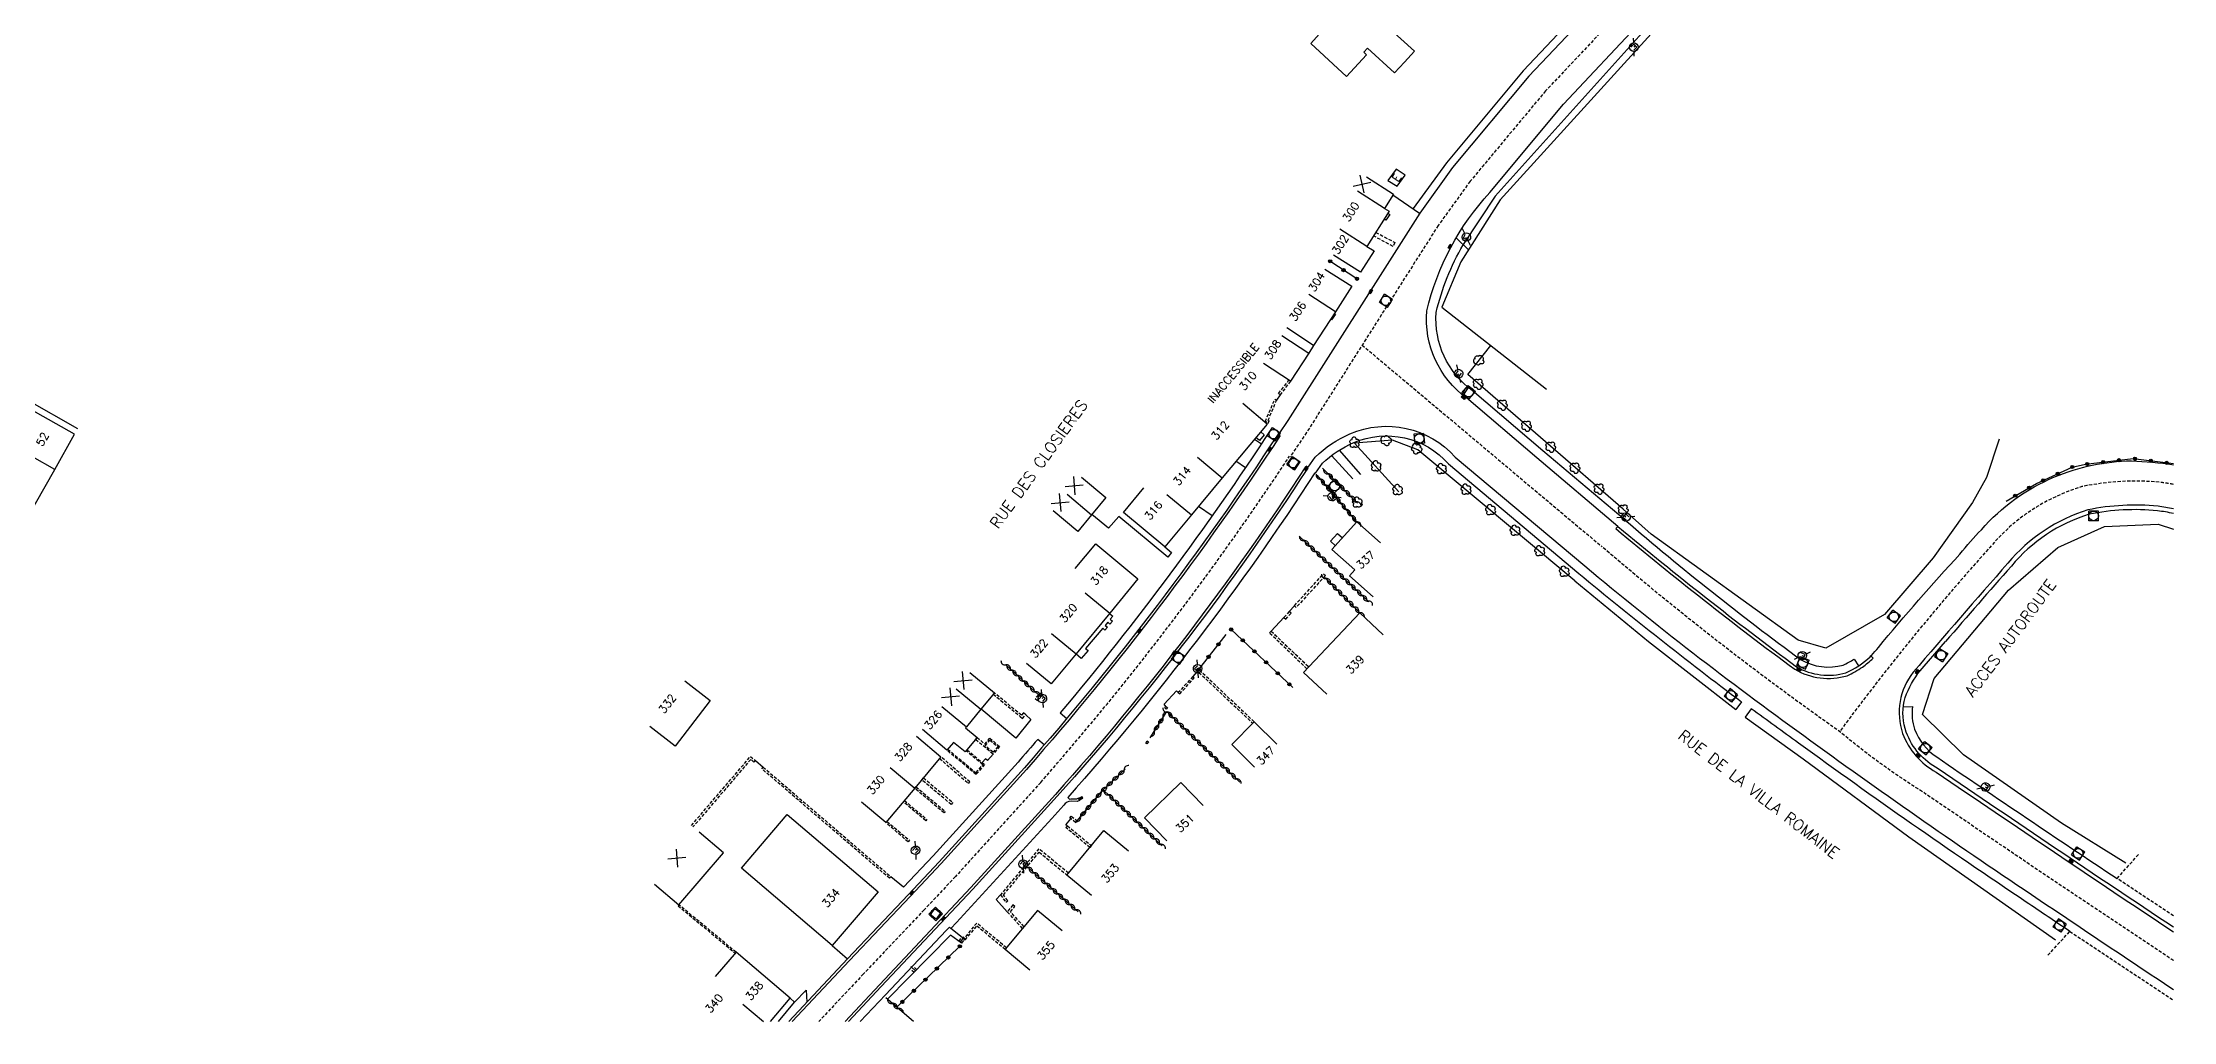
# Model space of a CAD drawing. Header units: millimetres. Extents: x 153000 to 154001, y 120000 to 121000.
# Drawn here: x 153667.2 to 154000, y 120000 to 120152.9 of the extents above; entities that cross this region are included whole.
import ezdxf
from ezdxf.enums import TextEntityAlignment as Align

# ---------------------------------------------------------------- set-up
doc = ezdxf.new("R2010")
doc.units = ezdxf.units.MM
doc.linetypes.add('DASHED', pattern=[0.75, 0.5, -0.25])
doc.layers.get('0').update_dxf_attribs({"linetype": 'CONTINUOUS'})
for name, color, linetype in [('W0001', 6, 'DASHED'), ('W0008', 7, 'CONTINUOUS'), ('W0100', 7, 'CONTINUOUS'), ('W0112', 1, 'DASHED'), ('W0211', 2, 'CONTINUOUS'), ('W0300', 7, 'CONTINUOUS'), ('W0302', 3, 'CONTINUOUS'), ('W0310', 3, 'CONTINUOUS'), ('W0322', 7, 'CONTINUOUS'), ('W0330', 7, 'CONTINUOUS'), ('W0334', 7, 'CONTINUOUS'), ('W0400', 7, 'CONTINUOUS'), ('W0420', 7, 'CONTINUOUS'), ('W0471', 7, 'CONTINUOUS'), ('W0984', 7, 'CONTINUOUS'), ('W0989', 7, 'CONTINUOUS'), ('W0991', 7, 'CONTINUOUS'), ('W1102', 7, 'CONTINUOUS')]:
    doc.layers.add(name, color=color, linetype=linetype)
doc.styles.get("Standard").update_dxf_attribs({"font": 'romans.shx', "width": 0.85})

# ---------------------------------------------------------------- blocks, each defined once
blk = doc.blocks.new('t322o')
at = {"color": 0, "linetype": 'Continuous'}
for radius in [0.25, 0.15]:
    blk.add_circle((0, 0), radius, dxfattribs=at)
blk = doc.blocks.new('T420')
for p, q in [((0.75, 0.75), (-0.75, 0.75)), ((-0.75, 0.75), (-0.75, -0.75)), ((0.75, 0.75), (0.75, -0.75)), ((0.75, -0.75), (-0.75, -0.75))]:
    blk.add_line(p, q)
blk.add_ellipse((0, 0), major_axis=(-0.53, 0.53), ratio=1, start_param=3.926991, end_param=10.210176)
blk = doc.blocks.new('T471')
for p, q in [((-0.333334, 0.333334), (-0.333334, -0.333334)), ((-0.333334, 0.333334), (0.333334, 0.333334)), ((-0.333334, 0), (0, 0)), ((0.500001, 0.500001), (1.000002, 1.000002)), ((-0.500001, -0.500001), (-1.000002, -1.000002)), ((-0.333334, -0.333334), (0.333334, -0.333334))]:
    blk.add_line(p, q)
blk.add_ellipse((0, 0), major_axis=(0.471405, 0.471405), ratio=1, start_param=5.4977871438, end_param=11.780972451)
blk = doc.blocks.new('T400')
for p, q in [((-0.15, 0.3), (0.15, 0.3)), ((-0.15, -0.25), (-0.15, 0.3)), ((-0.15, 0.15), (0.15, 0.15)), ((-0.15, 0), (0.15, 0)), ((0.15, 0.3), (0.15, -0.25)), ((-0.15, -0.15), (0.15, -0.15)), ((-0.15, -0.25), (-0.15, -0.3)), ((-0.15, -0.3), (0.15, -0.3)), ((0.15, -0.3), (0.15, -0.25))]:
    blk.add_line(p, q)
blk = doc.blocks.new('t211o')
at = {"color": 0, "linetype": 'Continuous'}
for p, q in [((-0.29, 0.5), (-0.29, 0)), ((0, 1), (0, 0)), ((0.29, 0.5), (0.29, 0))]:
    blk.add_line(p, q, dxfattribs=at)
blk = doc.blocks.new('t310o')
at = {"color": 0, "linetype": 'Continuous'}
for centre, start, end in [((-0.5, 0.38), 216.8699, 323.1304), ((0.5, -0.37), 36.8699, 143.1303)]:
    blk.add_arc(centre, 0.625, start, end, dxfattribs=at)
blk = doc.blocks.new('t991o')
at = {"color": 0, "linetype": 'Continuous'}
for p, q in [((-1, 1), (1, -1)), ((-1, -1), (1, 1))]:
    blk.add_line(p, q, dxfattribs=at)
blk = doc.blocks.new('T300')
for p, q in [((-0.8, 0.51), (-0.86, 0.34)), ((-0.86, 0.34), (-0.86, 0.17)), ((-0.86, 0.17), (-0.74, 0.06)), ((-0.69, 0.63), (-0.8, 0.51)), ((-0.8, -0.06), (-0.74, 0.06)), ((-0.74, 0.06), (-0.69, 0.11)), ((-0.57, 0.69), (-0.69, 0.63)), ((-0.46, 0.69), (-0.57, 0.69)), ((-0.29, 0.63), (-0.46, 0.69)), ((-0.29, 0.63), (-0.17, 0.74)), ((-0.23, 0.57), (-0.29, 0.63)), ((-0.17, 0.74), (-0.06, 0.8)), ((-0.06, 0.8), (0.06, 0.8)), ((0.06, 0.8), (0.23, 0.74)), ((0.23, 0.74), (0.34, 0.63)), ((0.34, 0.63), (0.4, 0.51)), ((0.46, 0.46), (0.34, 0.46)), ((0.4, 0.51), (0.4, 0.46)), ((0.57, 0.4), (0.46, 0.46)), ((0.57, 0.4), (0.69, 0.29)), ((0.69, 0.29), (0.74, 0.17)), ((0.74, 0.06), (0.69, -0.17)), ((0.74, 0.17), (0.74, 0.06)), ((-0.8, -0.17), (-0.8, -0.06)), ((-0.8, -0.23), (-0.8, -0.17)), ((-0.74, -0.34), (-0.8, -0.23)), ((-0.69, -0.4), (-0.74, -0.34)), ((-0.51, -0.46), (-0.69, -0.4)), ((-0.4, -0.46), (-0.51, -0.46)), ((-0.4, -0.46), (-0.34, -0.46)), ((-0.34, -0.46), (-0.34, -0.4)), ((-0.34, -0.51), (-0.34, -0.46)), ((-0.29, -0.63), (-0.34, -0.51)), ((-0.17, -0.74), (-0.29, -0.63)), ((-0.06, -0.8), (-0.17, -0.74)), ((0.06, -0.8), (-0.06, -0.8)), ((0.17, -0.74), (0.06, -0.8)), ((0.23, -0.69), (0.17, -0.74)), ((0.29, -0.46), (0.23, -0.46)), ((0.29, -0.63), (0.23, -0.69)), ((0.46, -0.4), (0.29, -0.46)), ((0.34, -0.51), (0.29, -0.63)), ((0.34, -0.51), (0.34, -0.46)), ((0.57, -0.34), (0.46, -0.4)), ((0.63, -0.29), (0.57, -0.34)), ((0.69, -0.17), (0.63, -0.29))]:
    blk.add_line(p, q)

msp = doc.modelspace()

# ---------------------------------------------------------------- linework, layer by layer
at = {"layer": 'W0001'}
for points in [[(154000, 120252.01), (153992.28, 120243.33), (153981.42, 120231.03), (153966.32, 120214), (153946.01, 120191.96), (153914.53, 120158.65), (153901.94, 120145.31), (153890.16, 120131.2), (153885.17, 120124.29), (153877.92, 120112.9), (153864.6, 120091.94), (153862.08, 120088.19)], [(153873.29, 120105.62), (153910.66, 120074.21)]]:
    msp.add_lwpolyline(points, dxfattribs=at)
msp.add_lwpolyline([(153861.96, 120088.27, -0.034164), (153823.1, 120037.33), (153809.77, 120022.61), (153804.89, 120017.42), (153795.41, 120007.42), (153788.44, 120000, 0.024524)], format="xyb", dxfattribs=at)
at = {"layer": 'W0001', "flags": 128}
for points in [[(154000, 120083.86, 0.013361), (153998.03, 120084.17, 0.077002), (153985.72, 120083.51, 0.146214), (153971.32, 120074.01, 0.023835), (153947.87, 120045.26)], [(154000, 120009.51, 0.000026), (153999.31, 120009.96, -0.003521), (153960.97, 120035.76, -0.035589), (153947.87, 120045.26, -0.024192), (153910.66, 120074.21)]]:
    msp.add_lwpolyline(points, format="xyb", dxfattribs=at)
at = {"layer": 'W0008'}
for points in [[(153913.25, 120077.29), (153900.56, 120087.99), (153889.58, 120097.36, -0.260658), (153883.4, 120110.95, -0.129809), (153893.24, 120129.44), (153904.76, 120143.25), (153916.87, 120156.15), (153948.44, 120189.47), (153968.17, 120210.88), (153984.45, 120229.17), (153995.42, 120241.58), (154000, 120246.74)], [(153860.51, 120091.51, -0.035175), (153820.85, 120039.34), (153807.55, 120024.66), (153802.69, 120019.5), (153793.21, 120009.5), (153784.29, 120000, 0.024536)], [(153864.85, 120086.57), (153865.96, 120088.13, -0.093088), (153871.38, 120091.75, -0.322596), (153887.83, 120088.13), (153908.07, 120071.12)], [(153864.45, 120086.62, -0.038328), (153825.38, 120035.41), (153812.18, 120020.9), (153797.9, 120005.73), (153792.55, 120000, 0.027439)]]:
    msp.add_lwpolyline(points, format="xyb", dxfattribs=at)
msp.add_lwpolyline([(153937.94, 120188.48), (153912.01, 120161.04), (153899.34, 120147.61), (153887.42, 120133.33), (153882.29, 120126.24), (153874.99, 120114.76), (153861.69, 120093.84), (153860.28, 120091.74)], dxfattribs=at)
at = {"layer": 'W0008', "flags": 128}
for points in [[(153913.25, 120077.29), (153912.9, 120076.95, 0.014102), (153940.87, 120054.98, 0.204683), (153949.03, 120053.98, 0.050231), (153951.42, 120055.34, 0.053699), (153953.1, 120056.73), (153952.76, 120057.08), (153952.83, 120057.16, 0.030894), (153953.92, 120058.38, -0.013563), (153966.66, 120072.99, -0.024867), (153970.02, 120076.79, -0.113564), (153981.42, 120085.02, -0.095383), (153993.45, 120087.54, -0.029275), (154000, 120086.93, -0.029275)], [(154000, 120080.04, 0.018123), (153997.6, 120080.45, 0.075519), (153986.65, 120079.88, 0.145077), (153974.16, 120071.57, 0.002693), (153959.35, 120054.52, 0.252431), (153957.71, 120044.95, 0.17828), (153962.94, 120038.94, 0.003407), (154000, 120014, 0.003407)], [(153908.07, 120071.12, 0.017814), (153942.28, 120044.63, 0.010331), (153977.82, 120019.83, 0.001698), (154000, 120004.98, 0.001698)]]:
    msp.add_lwpolyline(points, format="xyb", dxfattribs=at)
at = {"layer": 'W0100'}
for points in [[(153865.26, 120152.71), (153870.84, 120147.55), (153873.98, 120150.94), (153873.54, 120151.34), (153874.11, 120151.96), (153878.35, 120148.11), (153879.9, 120149.82), (153881.45, 120151.52), (153877.21, 120155.38), (153877.78, 120156), (153878.22, 120155.6), (153881.3, 120159.05), (153875.53, 120164.21)], [(153878.74, 120130.41), (153880.02, 120132.16), (153878.61, 120133.07), (153877.33, 120131.32)], [(153672.2, 120091.68), (153665.23, 120095.63), (153662.12, 120090.14), (153659.11, 120084.83), (153656.11, 120079.52), (153653, 120074.03), (153659.96, 120070.08), (153663.07, 120075.57), (153666.08, 120080.88), (153669.09, 120086.19)], [(153783.49, 120032.29), (153797.69, 120020.24), (153790.54, 120011.86), (153776.34, 120023.91)]]:
    msp.add_lwpolyline(points, close=True, dxfattribs=at)
for points in [[(153873.98, 120131.88), (153878.21, 120129.21), (153876.79, 120126.97), (153877.5, 120126.52), (153874.05, 120121.03), (153875.16, 120120.33), (153873.06, 120117), (153868.83, 120119.66)], [(153867.46, 120117.49), (153871.69, 120114.83), (153869.15, 120110.79), (153865.69, 120105.54), (153861.52, 120108.29)], [(153860.77, 120107.11), (153864.96, 120104.38), (153862.1, 120099.99), (153857.91, 120102.72)], [(153858.47, 120093.28), (153851.42, 120084.9), (153846.62, 120079.11), (153842.48, 120074.11), (153836.02, 120079.49), (153839.22, 120083.33)], [(153829.45, 120085.01), (153833.28, 120081.79), (153831.02, 120079.12), (153828.9, 120076.53), (153825.04, 120079.71)], [(153875.04, 120066.28), (153871.3, 120069.6), (153872.13, 120070.53), (153868.58, 120073.68), (153872.45, 120078.03), (153876.18, 120074.71)], [(153828.48, 120070.73), (153831.68, 120074.58), (153838.28, 120069.1), (153833.88, 120063.76), (153828.61, 120057.4), (153824.71, 120052.71), (153820.87, 120055.91)], [(153867.8, 120051.08), (153864.16, 120054.51), (153872.95, 120063.82), (153876.59, 120060.39)], [(153767.53, 120053.16), (153771.48, 120050.09), (153765.97, 120043), (153762.02, 120046.07)], [(153812, 120054.49), (153815.86, 120051.31), (153813.76, 120048.77), (153811.48, 120045.99), (153811.34, 120045.82), (153813.15, 120044.33), (153811.31, 120042.08), (153809.48, 120043.57), (153808.45, 120042.34), (153804.62, 120045.56)], [(153856.48, 120039.72), (153852.92, 120043.23), (153856.42, 120046.79), (153859.98, 120043.28)], [(153803.68, 120044.52), (153807.51, 120041.31), (153803.43, 120036.43), (153798.91, 120031.04), (153795.08, 120034.25)], [(153842.77, 120028.19), (153839.29, 120031.78), (153844.98, 120037.3), (153848.46, 120033.71)], [(153762.79, 120021.45), (153766.59, 120018.2), (153773.52, 120026.31), (153769.72, 120029.56)], [(153831.03, 120019.65), (153827.19, 120022.84), (153832.97, 120029.81), (153836.82, 120026.62)], [(153826.44, 120014.14), (153822.6, 120017.34), (153817.54, 120011.27), (153821.38, 120008.07)], [(153780.87, 120000), (153783.94, 120003.64), (153775.5, 120010.81), (153772.26, 120007)]]:
    msp.add_lwpolyline(points, dxfattribs=at)
at = {"layer": 'W0112'}
for p, q in [((153864.87, 120055.4), (153859.07, 120060.96)), ((153812.88, 120044.01), (153813.15, 120044.33)), ((153813.15, 120044.33), (153814.38, 120043.28))]:
    msp.add_line(p, q, dxfattribs=at)
for points in [[(153875.43, 120123.22), (153878.39, 120121.64), (153878.12, 120121.03), (153875.07, 120122.66)], [(153862.1, 120099.99), (153860.49, 120097.86), (153860.25, 120098.05), (153861.86, 120100.17)], [(153858.25, 120093.47), (153858.34, 120093.63), (153858.18, 120093.71), (153859.65, 120097.15), (153859.92, 120097.04), (153858.57, 120093.86), (153858.77, 120093.77), (153858.48, 120093.27)], [(153814.38, 120043.28), (153815.12, 120044.22), (153816.66, 120042.94), (153815.66, 120041.75), (153812.88, 120044.01)], [(153768.53, 120030.58), (153777.76, 120041.38), (153778.52, 120040.75), (153778.3, 120040.5), (153777.8, 120040.92), (153768.78, 120030.36)], [(154000, 120016.46), (153991.22, 120022.31), (153994.56, 120026.09)], [(153980.4, 120010.32), (153983.82, 120014.06), (154000, 120003.3)]]:
    msp.add_lwpolyline(points, dxfattribs=at)
for points in [[(153867.55, 120069.62), (153863, 120064.66), (153862.71, 120064.92), (153867.26, 120069.89)], [(153861.9, 120064.02), (153861.08, 120063.07), (153861.38, 120062.81), (153862.19, 120063.77)], [(153864.66, 120055.05), (153858.8, 120060.68), (153859.07, 120060.96), (153864.93, 120055.33)], [(153856.42, 120046.79), (153847.77, 120054.95), (153847.46, 120054.6), (153847.7, 120054.39), (153847.79, 120054.5), (153856.2, 120046.56)], [(153846.85, 120053.87), (153844.58, 120051.34), (153844.81, 120051.13), (153847.08, 120053.66)], [(153815.68, 120051.1), (153819.89, 120047.6), (153820.25, 120047.29), (153820.77, 120047.89), (153820.41, 120048.2), (153820.07, 120047.81), (153815.86, 120051.31)], [(153822.72, 120051.02), (153822.21, 120050.41), (153822.58, 120050.1), (153823.09, 120050.71)], [(153823.06, 120050.74), (153823.3, 120051.04), (153823.01, 120051.28), (153822.76, 120050.99)], [(153842.46, 120048.98), (153842.65, 120049.2), (153842.89, 120049), (153842.7, 120048.78)], [(153808.58, 120042.5), (153812.98, 120038.83), (153814.03, 120040.1), (153811.45, 120042.25), (153811.58, 120042.41), (153814.31, 120040.13), (153813, 120038.55), (153808.45, 120042.34)], [(153814.42, 120043.02), (153815.15, 120043.94), (153816.38, 120042.92), (153815.64, 120042.03)], [(153839.49, 120043.46), (153839.74, 120043.81), (153839.92, 120043.68), (153839.66, 120043.33)], [(153779.73, 120039.71), (153799.68, 120022.59), (153799.47, 120022.34), (153779.51, 120039.46)], [(153807.3, 120041.06), (153811.82, 120037.14), (153812.03, 120037.39), (153807.51, 120041.31)], [(153803.6, 120036.63), (153808.18, 120032.79), (153808, 120032.55), (153803.41, 120036.4)], [(153804.77, 120038.03), (153809.36, 120034.2), (153809.1, 120033.88), (153804.51, 120037.72)], [(153801.8, 120034.49), (153805.3, 120031.55), (153805.13, 120031.34), (153801.63, 120034.28)], [(153828.53, 120031.04), (153827.63, 120031.78), (153827.87, 120032.07), (153828.77, 120031.32)], [(153799.07, 120031.23), (153802.58, 120028.29), (153802.37, 120028.04), (153798.91, 120031.04)], [(153830.77, 120027.16), (153827.02, 120030.27), (153827.26, 120030.56), (153831.01, 120027.45)], [(153817.95, 120018.85), (153817.28, 120019.76), (153822.86, 120026.43), (153827.19, 120022.84), (153827.43, 120023.13), (153822.81, 120026.96), (153816.81, 120019.77), (153817.64, 120018.63)], [(153766.46, 120018.05), (153775.38, 120010.66), (153775.5, 120010.81), (153766.59, 120018.2)], [(153817.73, 120011.5), (153813.09, 120015.35), (153811.07, 120012.9), (153811.3, 120012.71), (153813.13, 120014.92), (153817.54, 120011.27)], [(153819.04, 120017.94), (153818.75, 120018.18), (153817.86, 120017.11), (153820.23, 120014.5), (153820.48, 120014.79), (153818.36, 120017.12)]]:
    msp.add_lwpolyline(points, close=True, dxfattribs=at)
at = {"layer": 'W0211'}
for points in [[(153968.25, 120206.66), (153948.24, 120187.26), (153917.97, 120155.44), (153894.09, 120128.87), (153889.05, 120121.3)], [(153810.74, 120012.2), (153809.02, 120013.47), (153799.17, 120003.46)], [(153811.07, 120012.9), (153809.04, 120014.5)]]:
    msp.add_lwpolyline(points, dxfattribs=at)
at = {"layer": 'W0302'}
for points in [[(153914.04, 120079.98), (153889.79, 120101.01), (153893.37, 120105.56)], [(153906.52, 120068.79), (153882.01, 120089.27), (153878.02, 120090.75), (153872.12, 120090.28), (153879.02, 120082.71)], [(153972.79, 120090.92), (153970.79, 120084.92), (153968.62, 120081.04), (153962.5, 120072.38), (153954.89, 120063.56), (153945.71, 120058.28), (153941.4, 120059.52), (153918.44, 120076.11), (153914.04, 120079.98)], [(153992.59, 120024.73), (153982.54, 120030.93), (153967.21, 120041.63), (153960.83, 120047.92), (153962.64, 120053.56), (153974.23, 120067.35), (153981.93, 120074.01), (153989.22, 120077.31), (153997.6, 120077.63), (154000, 120076.86)], [(153906.52, 120068.79), (153918.04, 120059.35), (153931.64, 120048.72)], [(153933.14, 120047.52), (153942.19, 120041), (153958.66, 120028.84), (153981.58, 120012.74)]]:
    msp.add_lwpolyline(points, dxfattribs=at)
at = {"layer": 'W0310'}
for points in [[(153872.45, 120078.03), (153866.26, 120085.29)], [(153867.09, 120086.38), (153872.58, 120080.94)], [(153874.33, 120065.53), (153863.46, 120075.8)], [(153872.95, 120063.82), (153867.38, 120069.44)], [(153817.62, 120055.68), (153822.74, 120050.99)], [(153840.18, 120044.28), (153842.79, 120048.38), (153854.18, 120037.35)], [(153828.51, 120031.02), (153832.87, 120036.15), (153836.29, 120039.39)], [(153842.07, 120027.44), (153832.87, 120036.15)], [(153828.93, 120017.13), (153820.88, 120024.22)], [(153803.23, 120000), (153798.92, 120003.67)]]:
    msp.add_lwpolyline(points, dxfattribs=at)
at = {"layer": 'W0322'}
for points in [[(153872.48, 120115.97), (153868.24, 120118.74)], [(153847.77, 120054.95), (153852.05, 120060.42)], [(153852.84, 120061.21), (153862.46, 120052.14)], [(153810.47, 120011.72), (153800.63, 120002.22)]]:
    msp.add_lwpolyline(points, dxfattribs=at)
at = {"layer": 'W0322', "flags": 128}
msp.add_lwpolyline([(153973.86, 120081.26), (153978.62, 120084.02), (153984.21, 120086.57), (153986.26, 120087.01), (153993.71, 120087.9), (154000, 120087.1)], dxfattribs=at)
at = {"layer": 'W0330'}
msp.add_lwpolyline([(154000, 120242.56), (153997.81, 120240.14), (153970.67, 120209.23), (153950.14, 120187.46), (153918.94, 120154.82), (153894.84, 120128.28), (153888.73, 120118.6), (153885.75, 120111.53), (153902.09, 120098.74)], dxfattribs=at)
at = {"layer": 'W0334'}
msp.add_line((153859.07, 120060.96), (153861.08, 120063.07), dxfattribs=at)
for points in [[(153936.68, 120188.94), (153911.11, 120161.88), (153898.42, 120148.43), (153886.45, 120134.09), (153881.27, 120126.94), (153881.22, 120126.86)], [(153882.23, 120126.16), (153878.09, 120129.03)], [(153877.32, 120126.22), (153877.63, 120126.02), (153876.98, 120125.1), (153876.71, 120125.27)], [(153887.97, 120122.35), (153889.91, 120120.47)], [(153868.99, 120110.55), (153869.12, 120110.47), (153868.52, 120109.56), (153868.39, 120109.64)], [(153865.69, 120105.54), (153864.96, 120104.38)], [(153889.09, 120097.73), (153889.91, 120099)], [(153672.69, 120092.55), (153664.86, 120096.99), (153663.69, 120094.94), (153659.43, 120097.35)], [(153860.49, 120097.86), (153859.92, 120097.04)], [(153857.45, 120092.07), (153857.98, 120091.62), (153857.25, 120090.74), (153856.71, 120091.19)], [(153856.49, 120090.93), (153857.57, 120090.21)], [(153868.52, 120088.37), (153871.83, 120084.73)], [(153873.08, 120085.42), (153869.74, 120089.21)], [(153855.05, 120086.44), (153853.58, 120087.47)], [(153842.48, 120074.11), (153843.53, 120073.22), (153842.94, 120072.49), (153835.3, 120078.86), (153833.69, 120077.01), (153831.07, 120079.17)], [(153847.74, 120080.47), (153849.89, 120078.99)], [(153869.13, 120074.28), (153868.34, 120074.99), (153869.44, 120076.21), (153869.44, 120076.21), (153870.23, 120075.51)], [(153861.9, 120064.02), (153862.71, 120064.92)], [(153833.83, 120063.71), (153834.34, 120063.29), (153833.96, 120062.8), (153834.3, 120062.52), (153833.91, 120062.03), (153833.56, 120062.33), (153833.17, 120061.85), (153833.53, 120061.56), (153833.11, 120061.09), (153832.78, 120061.4), (153830.11, 120058.22), (153830.48, 120057.9), (153829.41, 120056.65), (153828.6, 120057.39)], [(153842.65, 120049.2), (153842.38, 120049.52), (153844.29, 120051.61), (153844.58, 120051.34)], [(153847.46, 120054.6), (153846.85, 120053.87)], [(153820.77, 120047.89), (153821.57, 120047.12), (153819.2, 120044.25), (153813.77, 120048.78)], [(153815.66, 120041.75), (153814.8, 120040.74), (153814.47, 120040.99), (153813.97, 120040.41)], [(153778.52, 120040.75), (153779.73, 120039.71)], [(153827.59, 120034.71), (153827.3, 120034.96)], [(153827.23, 120030.52), (153827.02, 120030.68), (153827.81, 120031.63)], [(153816.81, 120019.77), (153816.14, 120019.02), (153817.86, 120017.11)], [(153790.54, 120011.86), (153792.93, 120009.79)], [(153782.13, 120000), (153784.64, 120002.98), (153783.94, 120003.64)], [(153784.64, 120002.98), (153786.46, 120004.89), (153786.56, 120003.01)]]:
    msp.add_lwpolyline(points, dxfattribs=at)
for points in [[(153914.35, 120078.29), (153901.52, 120089.12), (153890.5, 120098.51, -0.259589), (153884.86, 120110.72, -0.072312), (153889.06, 120121.29)], [(153860.17, 120091.73, -0.035174), (153820.55, 120039.61), (153807.25, 120024.94), (153802.4, 120019.77), (153792.91, 120009.77), (153783.74, 120000, 0.024537)], [(153859.06, 120092.46, -0.029708), (153826.15, 120048.19), (153827.16, 120047.31)], [(153866, 120085.62), (153867.1, 120087.16, -0.091125), (153871.97, 120090.38, -0.324878), (153886.79, 120087.06), (153907.15, 120069.95)], [(153864.79, 120086.4, -0.038329), (153825.68, 120035.15), (153812.47, 120020.63), (153798.19, 120005.46), (153793.09, 120000, 0.027439)], [(153865.91, 120085.67, -0.037767), (153827.3, 120034.96)], [(154000, 120014.71, -0.00338), (153963.25, 120039.45, -0.178688), (153958.27, 120045.15, -0.127366), (153957.93, 120049.98, -0.091668), (153960.11, 120054.31), (153964.42, 120059.31)], [(153823.65, 120043.17), (153822.62, 120044.04, -0.002522), (153819.55, 120040.5), (153806.27, 120025.84), (153801.66, 120020.94), (153799.68, 120022.59)], [(153827.59, 120034.71), (153827.8, 120034.76), (153828.72, 120034.74), (153828.96, 120034.86), (153829.13, 120034.52), (153828.8, 120034.36), (153827.84, 120034.39, 0.252382), (153826.71, 120033.78), (153824.85, 120031.69), (153809.93, 120015.45), (153809.04, 120014.5), (153808.82, 120014.69), (153808.33, 120014.17), (153798.85, 120004.17), (153794.91, 120000)]]:
    msp.add_lwpolyline(points, format="xyb", dxfattribs=at)
for points in [[(153862.42, 120088.17), (153861.62, 120086.99), (153862.65, 120086.18), (153863.48, 120087.39)], [(153806.56, 120017.62), (153807.46, 120016.93), (153806.76, 120015.96), (153805.87, 120016.66)]]:
    msp.add_lwpolyline(points, close=True, dxfattribs=at)
at = {"layer": 'W0334', "flags": 128}
for points in [[(153914.35, 120078.29, 0.018871), (153941.84, 120056.46, 0.198399), (153948.42, 120055.65, 0.040724), (153950.13, 120056.59), (153950.84, 120055.53)], [(154000, 120079.32, 0.019154), (153997.52, 120079.74, 0.074958), (153986.86, 120079.2, 0.145165), (153974.7, 120071.11, 0.003563), (153964.42, 120059.31)], [(153913.25, 120077.29, 0.01412), (153941.14, 120055.38, 0.203137), (153948.86, 120054.44, 0.085839), (153952.62, 120056.95), (153952.76, 120057.08)], [(153907.15, 120069.95, 0.012621), (153932.57, 120049.91), (153931.64, 120048.72)], [(153983.82, 120014.06, -0.000347), (153977.02, 120018.64, -0.010329), (153941.44, 120043.47, -0.00307), (153934.08, 120048.83), (153933.14, 120047.52)], [(153957.81, 120049.12), (153959.23, 120049.15, 0.10896), (153959.59, 120045.62, 0.160933), (153963.05, 120041.29, 0.004018), (153991.22, 120022.31)]]:
    msp.add_lwpolyline(points, format="xyb", dxfattribs=at)
at = {"layer": 'W1102'}
for p, q in [((153876.79, 120126.97), (153872.56, 120129.63)), ((153874.05, 120121.03), (153869.82, 120123.7)), ((153869.15, 120110.79), (153864.95, 120113.5)), ((153858.47, 120093.28), (153854.65, 120096.5)), ((153669.09, 120086.19), (153662.12, 120090.14)), ((153847.59, 120088.12), (153851.42, 120084.9)), ((153827.2, 120082.33), (153831.02, 120079.12)), ((153842.77, 120082.3), (153846.62, 120079.11)), ((153830.02, 120066.94), (153833.88, 120063.76)), ((153824.76, 120060.59), (153828.61, 120057.4)), ((153809.9, 120051.95), (153813.76, 120048.77)), ((153807.62, 120049.16), (153811.48, 120045.99)), ((153799.6, 120039.64), (153803.43, 120036.43)), ((153776.59, 120002.68), (153779.77, 120000))]:
    msp.add_line(p, q, dxfattribs=at)

# ---------------------------------------------------------------- block references
at = {"layer": 'W0211'}
for p, rotation in [((153810.51, 120012.38), 323.6126114286373), ((153803.51, 120007.87), 45.48304423213424)]:
    msp.add_blockref('t211o', p, dxfattribs=dict(at, rotation=rotation))
at = {"layer": 'W0300'}
for p, rotation in [((153891.59, 120103.29), 51.81228947816732), ((153891.38, 120099.64), 139.0634255383117), ((153895.16, 120096.36), 139.0634255383117), ((153872.12, 120090.28), 312.3281454241427), ((153877.1, 120090.68), 4.556147468052712), ((153898.93, 120093.08), 139.0634255383117), ((153881.85, 120089.34), 339.6556307029637), ((153902.71, 120089.81), 139.0634255383117), ((153875.49, 120086.59), 312.3281454241427), ((153885.71, 120086.18), 320.1139125031988), ((153906.49, 120086.53), 139.0634255383117), ((153872.58, 120080.94), 315.2868708824877), ((153878.85, 120082.89), 312.3281454241427), ((153889.55, 120082.98), 320.1139125031988), ((153910.26, 120083.26), 139.0634255383117), ((153893.39, 120079.77), 320.1139125031988), ((153914.04, 120079.98), 139.0634255383117), ((153897.22, 120076.56), 320.1139125031988), ((153901.06, 120073.36), 320.1139125031988), ((153904.89, 120070.15), 320.1139125031988)]:
    msp.add_blockref('T300', p, dxfattribs=dict(at, rotation=rotation))
at = {"layer": 'W0310'}
for p, rotation in [((153866.77, 120084.69), 130.4220661770963), ((153867.97, 120085.5), 315.2868708824877), ((153868.86, 120084.62), 315.2868708824877), ((153867.58, 120083.74), 130.4220661770963), ((153868.39, 120082.79), 130.4220661770963), ((153869.2, 120081.84), 130.4220661770963), ((153869.75, 120083.74), 315.2868708824877), ((153870.02, 120080.89), 130.4220661770963), ((153870.64, 120082.86), 315.2868708824877), ((153871.53, 120081.99), 315.2868708824877), ((153872.42, 120081.11), 315.2868708824877), ((153870.83, 120079.93), 130.4220661770963), ((153871.64, 120078.98), 130.4220661770963), ((153872.45, 120078.03), 130.4220661770963), ((153864.22, 120075.08), 136.6157234582216), ((153865.13, 120074.23), 136.6157234582216), ((153866.03, 120073.37), 136.6157234582216), ((153866.94, 120072.51), 136.6157234582216), ((153867.85, 120071.65), 136.6157234582216), ((153868.76, 120070.79), 136.6157234582216), ((153867.67, 120069.15), 134.7749237265536), ((153868.55, 120068.26), 134.7749237265536), ((153869.43, 120067.37), 134.7749237265536), ((153869.67, 120069.93), 136.6157234582216), ((153870.58, 120069.07), 136.6157234582216), ((153871.49, 120068.22), 136.6157234582216), ((153872.39, 120067.36), 136.6157234582216), ((153870.31, 120066.49), 134.7749237265536), ((153871.19, 120065.6), 134.7749237265536), ((153872.07, 120064.71), 134.7749237265536), ((153873.3, 120066.5), 136.6157234582216), ((153874.21, 120065.64), 136.6157234582216), ((153872.95, 120063.82), 134.7749237265536), ((153817.62, 120055.68), 317.5894202794373), ((153818.54, 120054.83), 317.5894202794373), ((153819.46, 120053.99), 317.5894202794373), ((153820.39, 120053.15), 317.5894202794373), ((153821.31, 120052.3), 317.5894202794373), ((153822.23, 120051.46), 317.5894202794373), ((153842.19, 120047.45), 57.58721544194321), ((153842.89, 120048.28), 315.9417877551403), ((153843.79, 120047.41), 315.9417877551403), ((153840.85, 120045.34), 57.58721544194321), ((153841.52, 120046.39), 57.58721544194321), ((153844.69, 120046.54), 315.9417877551403), ((153845.59, 120045.67), 315.9417877551403), ((153846.48, 120044.8), 315.9417877551403), ((153847.38, 120043.93), 315.9417877551403), ((153848.28, 120043.06), 315.9417877551403), ((153849.18, 120042.19), 315.9417877551403), ((153850.08, 120041.32), 315.9417877551403), ((153834.33, 120037.54), 43.52143164195632), ((153835.24, 120038.4), 43.52143164195632), ((153836.15, 120039.26), 43.52143164195632), ((153850.98, 120040.46), 315.9417877551403), ((153851.87, 120039.59), 315.9417877551403), ((153852.77, 120038.72), 315.9417877551403), ((153853.67, 120037.85), 315.9417877551403), ((153831.75, 120034.83), 49.64291719107328), ((153832.56, 120035.78), 49.64291719107328), ((153833.43, 120036.68), 43.52143164195632), ((153833.68, 120035.38), 136.5723472925518), ((153834.59, 120034.52), 136.5723472925518), ((153829.32, 120031.97), 49.64291719107328), ((153830.13, 120032.92), 49.64291719107328), ((153830.94, 120033.87), 49.64291719107328), ((153835.49, 120033.66), 136.5723472925518), ((153836.4, 120032.81), 136.5723472925518), ((153837.31, 120031.95), 136.5723472925518), ((153838.22, 120031.09), 136.5723472925518), ((153839.13, 120030.23), 136.5723472925518), ((153840.03, 120029.37), 136.5723472925518), ((153840.94, 120028.51), 136.5723472925518), ((153841.85, 120027.65), 136.5723472925518), ((153821.09, 120024.03), 138.6663300537331), ((153822.03, 120023.2), 138.6663300537331), ((153822.97, 120022.38), 138.6663300537331), ((153823.91, 120021.55), 138.6663300537331), ((153824.85, 120020.72), 138.6663300537331), ((153825.78, 120019.9), 138.6663300537331), ((153826.72, 120019.07), 138.6663300537331), ((153827.66, 120018.25), 138.6663300537331), ((153828.6, 120017.42), 138.6663300537331), ((153799.93, 120002.81), 139.5953975078755), ((153800.88, 120002), 139.5953975078755)]:
    msp.add_blockref('t310o', p, dxfattribs=dict(at, rotation=rotation))
at = {"layer": 'W0322'}
for p, rotation in [((153868.3, 120118.7), 146.8508759152367), ((153870.39, 120117.33), 146.8508759152367), ((153872.48, 120115.97), 146.8508759152367), ((153994, 120087.86), 172.782771488097), ((153979.66, 120084.49), 204.574051932766), ((153981.94, 120085.53), 204.574051932766), ((153984.21, 120086.57), 204.574051932766), ((153986.55, 120087.05), 186.767857988546), ((153989.03, 120087.34), 186.767857988546), ((153991.51, 120087.64), 186.767857988546), ((153996.48, 120087.55), 172.782771488097), ((153998.96, 120087.23), 172.782771488097), ((153975.29, 120082.09), 210.085590314145), ((153977.45, 120083.34), 210.085590314145), ((153852.84, 120061.21), 316.6643611246233), ((153850.85, 120058.89), 51.96031594014432), ((153854.65, 120059.5), 316.6643611246233), ((153847.77, 120054.95), 51.96031594014432), ((153849.31, 120056.92), 51.96031594014432), ((153856.47, 120057.78), 316.6643611246233), ((153858.29, 120056.07), 316.6643611246233), ((153860.11, 120054.35), 316.6643611246233), ((153861.93, 120052.63), 316.6643611246233), ((153810.47, 120011.72), 223.9981453645413), ((153806.88, 120008.25), 223.9981453645413), ((153808.67, 120009.99), 223.9981453645413), ((153803.28, 120004.78), 223.9981453645413), ((153805.08, 120006.52), 223.9981453645413), ((153801.48, 120003.04), 223.9981453645413)]:
    msp.add_blockref('t322o', p, dxfattribs=dict(at, rotation=rotation))
at = {"layer": 'W0400'}
for p, rotation in [((153887, 120120.99), 153.1451968783543), ((153874.64, 120114), 327.5425369614517), ((153889.1, 120097.44), 229.5569059998367), ((153858.84, 120089.33), 145.1279418537421), ((153864.51, 120086.35), 145.7622285214383), ((153838.56, 120060.97), 325.0277792991223), ((153843.94, 120057.55), 325.1811209999033), ((153941.47, 120054.9), 249.178218472503), ((153959.97, 120054.63), 322.7309248827634), ((153960.13, 120041.53), 230.700978138622), ((153829.33, 120034.84), 116.6431719665353), ((153983.99, 120025), 236.284212344812), ((153802.99, 120020.05), 316.7834267661953), ((153807.88, 120016.07), 316.7305294286173)]:
    msp.add_blockref('T400', p, dxfattribs=dict(at, rotation=rotation))
at = {"layer": 'W0420'}
for p, rotation in [((153877.02, 120112.52), 237.5425369614517), ((153889.94, 120098.26), 139.5569059998367), ((153859.5, 120091.69), 145.1279418537421), ((153882.2, 120091.01), 4.556147468052712), ((153862.59, 120087.18), 145.1279418537421), ((153868.99, 120083.61), 315.2868708824877), ((153987.54, 120078.94), 269.863486313158), ((153956.35, 120063.18), 234.738321353875), ((153963.72, 120057.2), 57.50696838158949), ((153844.58, 120056.78), 235.1811209999032), ((153942.13, 120055.99), 159.178218472503), ((153930.88, 120050.91), 320.913753576494), ((153961.26, 120042.66), 140.700978138622), ((153985.11, 120026.24), 146.529335695942), ((153806.7, 120016.78), 226.7305294286173), ((153982.23, 120014.97), 325.654635793089)]:
    msp.add_blockref('T420', p, dxfattribs=dict(at, rotation=rotation))
at = {"layer": 'W0471'}
for p, rotation in [((153915.72, 120152.14), 226.2874031456867), ((153889.57, 120122.49), 69.78244427296829), ((153888.37, 120101.15), 57.2097000870852), ((153868.62, 120081.95), 130.4220661770963), ((153914.5, 120078.77), 320.1139125031988), ((153942.04, 120057.11), 159.178218472503), ((153847.6, 120055.06), 48.04923601562527), ((153823.34, 120050.41), 230.2819846561563), ((153970.66, 120036.59), 148.347573452327), ((153803.54, 120026.72), 226.7834267661953), ((153820.34, 120024.56), 227.8164641659543)]:
    msp.add_blockref('T471', p, dxfattribs=dict(at, rotation=rotation))
at = {"layer": 'W0991'}
for p, rotation in [((153873.27, 120130.75), 327.787727476593), ((153828.32, 120083.66), 319.9286700496336), ((153826.11, 120081.01), 320.5397045934328), ((153809.01, 120050.7), 320.6336517183888), ((153810.95, 120053.22), 320.5101202498772), ((153766.26, 120025.51), 319.4895903778554)]:
    msp.add_blockref('t991o', p, dxfattribs=dict(at, rotation=rotation))

# ---------------------------------------------------------------- texts
at = {"layer": 'W0984'}
for s, rotation, p in [('E', 57.1545, (153878.68, 120131.74)), ('INACCESSIBLE', 50.424, (153853.17, 120101.23))]:
    msp.add_text(s, height=1.25, rotation=rotation, dxfattribs=at).set_placement(p, align=Align.MIDDLE)
at = {"layer": 'W0989'}
for s, rotation, p in [('RUE DES CLOSIERES', 54.0709, (153822.77, 120087.04)), ('ACCES AUTOROUTE', 53.408, (153974.55, 120059.88)), ('RUE DE LA VILLA ROMAINE', 322.1302, (153935.25, 120035.49))]:
    msp.add_text(s, height=1.75, rotation=rotation, dxfattribs=at).set_placement(p, align=Align.MIDDLE)
at = {"layer": 'W0991'}
for s, rotation, p in [('300', 57.7877, (153871.54, 120126.44)), ('302', 57.7877, (153869.88, 120121.33)), ('304', 57.7877, (153866.2, 120115.5)), ('306', 56.625, (153863.23, 120110.9)), ('308', 56.9138, (153859.34, 120104.92)), ('310', 50.424, (153855.45, 120100.04)), ('52', 60.4643, (153667.16, 120090.91)), ('312', 49.9094, (153851.11, 120092.3)), ('314', 50.3541, (153845.17, 120085.2)), ('316', 50.3686, (153840.7, 120079.8)), ('337', 42.0278, (153873.84, 120072.07)), ('318', 50.5321, (153832.23, 120069.62)), ('320', 50.353, (153827.4, 120063.77)), ('322', 50.282, (153822.82, 120058.25)), ('339', 46.6397, (153872.19, 120055.74)), ('332', 52.1137, (153764.77, 120049.61)), ('326', 50.3816, (153806.29, 120047.1)), ('328', 50.0791, (153801.64, 120042.08)), ('347', 45.4619, (153858.23, 120041.5)), ('330', 50.0009, (153797.34, 120036.95)), ('351', 44.1306, (153845.61, 120030.95)), ('353', 50.3188, (153833.93, 120023.13)), ('334', 49.5189, (153790.31, 120019.29)), ('355', 50.1911, (153823.91, 120011.1)), ('338', 49.8476, (153778.36, 120004.78)), ('340', 49.8845, (153772.08, 120002.82))]:
    msp.add_text(s, height=1.25, rotation=rotation, dxfattribs=at).set_placement(p, align=Align.MIDDLE)

doc.saveas('drawing.dxf')
